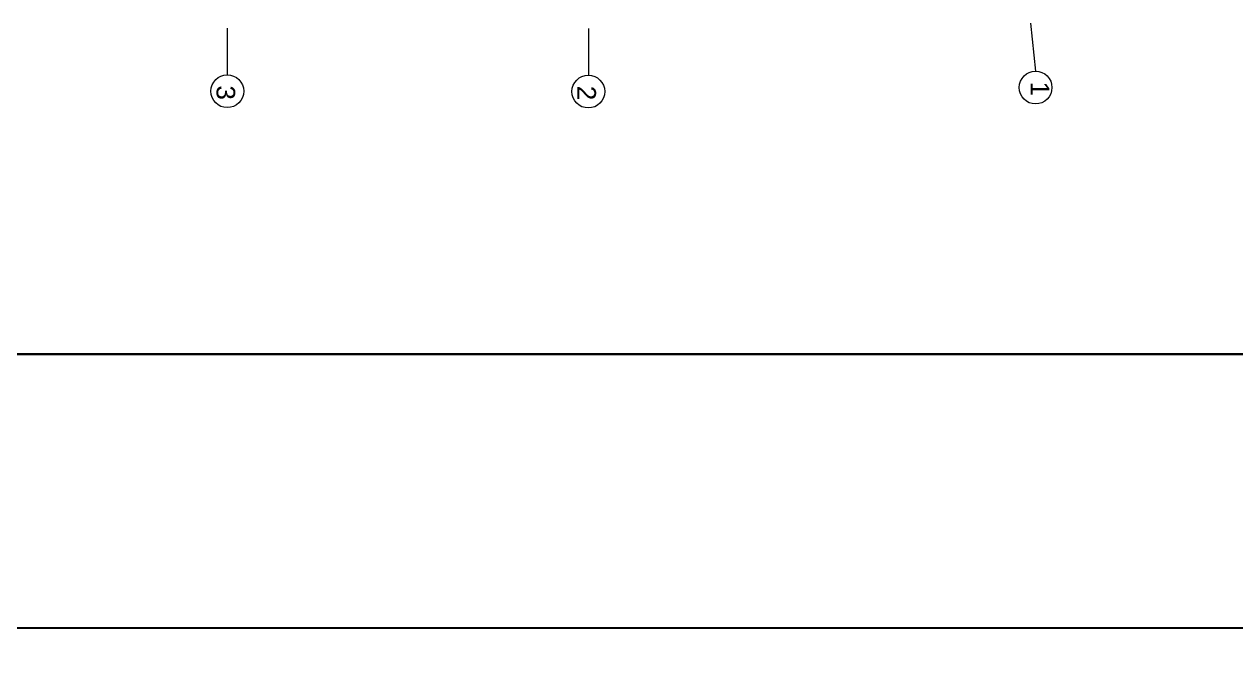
# Model space of a CAD drawing. Header units: inches. Extents: x -71 to 2682309, y -3332 to 801571.
# Drawn here: x 2680597 to 2681166, y 788905 to 789204 of the extents above; entities that cross this region are included whole.
import ezdxf

# ---------------------------------------------------------------- set-up
doc = ezdxf.new("R2010")
doc.units = ezdxf.units.IN
doc.header["$MEASUREMENT"] = 0
doc.header["$PDMODE"] = 99
doc.linetypes.add('ACAD_ISO04W100', pattern=[30, 24, -3, 0, -3])
doc.linetypes.add('ACAD_ISO10W100', pattern=[18, 12, -3, 0, -3])
for name, color, linetype, lineweight in [('BORDER', 5, 'Continuous', 60), ('CENTER  LINE RA', 10, 'ACAD_ISO04W100', 18), ('Hatch', 254, 'Continuous', 9), ('TEXT RA', 254, 'Continuous', 20), ('TEXTURE EA', 8, 'ACAD_ISO10W100', 9)]:
    doc.layers.add(name, color=color, linetype=linetype, lineweight=lineweight)
doc.layers.add('lettring', color=7, linetype='Continuous')
doc.styles.add('DIM 8', font='arial.ttf', dxfattribs={"height": 8})
doc.styles.get("Standard").update_dxf_attribs({"font": 'arial.ttf'})
doc.dimstyles.new('Copy of DIM 8', dxfattribs={"dimtxt": 8, "dimasz": 1, "dimexe": 6, "dimexo": 18, "dimgap": 1.6875, "dimtad": 1, "dimdec": 0, "dimzin": 3, "dimdsep": 46, "dimlunit": 4, "dimtxsty": 'DIM 8', "dimblk": 'dot 2', "dimcen": 0.09375, "dimse1": 1, "dimse2": 1, "dimclrd": 1, "dimclre": 1, "dimclrt": 256, "dimadec": 0, "dimazin": 0, "dimtfac": 0.75, "dimtdec": 0, "dimtix": 1, "dimtmove": 1, "dimatfit": 3, "dimldrblk": 'DOT', "dimfxl": 1, "dimtolj": 1, "dimtzin": 0, "dimlwd": 9, "dimlwe": 9, "dimarcsym": 0})

# ---------------------------------------------------------------- blocks, each defined once
blk = doc.blocks.new('dot1')
at = {"layer": 'Hatch'}
h = blk.add_hatch(color=256, dxfattribs=at)
edge = h.paths.add_edge_path()
edge.add_arc((0, 0), 1, 0, 360)
for p, q in [((3, 0), (-3, 0)), ((0, 3), (0, -3))]:
    blk.add_line(p, q, dxfattribs=at)
blk.add_circle((0, 0), 1, dxfattribs=at)
blk = doc.blocks.new('dot 2')
at = {"layer": 'Hatch', "xscale": 0.5, "yscale": 0.5, "zscale": 0.5}
blk.add_blockref('dot1', (0, 0), dxfattribs=at)
blk = doc.blocks.new('*D1478')
at = {"layer": 'Defpoints', "color": 0, "transparency": 16777216}
for p in [(2680699.75, 789624.34), (2680699.75, 23.33), (2680685.75, 0)]:
    blk.add_point(p, dxfattribs=at)
at = {"layer": 'lettring', "color": 1, "lineweight": 9, "transparency": 16777216}
for p, q in [((2680684.75, 23.33), (2680683.75, 23.33)), ((2680685.75, 23.33), (2680699.75, 23.33)), ((2680700.75, 23.33), (2680701.75, 23.33))]:
    blk.add_line(p, q, dxfattribs=at)
blk.add_blockref('dot 2', (2680685.75, 23.33), dxfattribs=at)
at = {"layer": 'lettring', "color": 1, "lineweight": 9, "transparency": 16777216, "rotation": 180}
blk.add_blockref('dot 2', (2680699.75, 23.33), dxfattribs=at)
at = {"layer": 'lettring', "transparency": 16777216, "insert": (2680692.75, 29.04), "char_height": 8, "attachment_point": 5, "style": 'DIM 8'}
blk.add_mtext('\\A1;1\'-2"', dxfattribs=at)
blk = doc.blocks.new('_Dot')
at = {"color": 0, "linetype": 'ByBlock', "lineweight": -2}
blk.add_line((-0.5, 0), (-1, 0), dxfattribs=at)
at = {"color": 0, "linetype": 'ByBlock', "const_width": 0.5}
blk.add_lwpolyline([(-0.25, 0, 1), (0.25, 0, 1)], format="xyb", close=True, dxfattribs=at)
blk = doc.blocks.new('*D1481')
at = {"layer": 'Defpoints', "color": 0, "transparency": 16777216}
for p in [(2681019.56, 789647.7), (2680869.24, 789624.39), (2681019.56, 0)]:
    blk.add_point(p, dxfattribs=at)
at = {"layer": 'lettring', "color": 1, "lineweight": 9, "transparency": 16777216}
blk.add_line((2680870.24, 789647.7), (2681018.56, 789647.7), dxfattribs=at)
at = {"layer": 'lettring', "color": 1, "lineweight": 9, "transparency": 16777216, "rotation": 180}
blk.add_blockref('dot 2', (2680869.24, 789647.7), dxfattribs=at)
at = {"layer": 'lettring', "color": 1, "lineweight": 9, "transparency": 16777216}
blk.add_blockref('dot 2', (2681019.56, 789647.7), dxfattribs=at)
at = {"layer": 'lettring', "transparency": 16777216, "insert": (2680944.4, 789653.48), "char_height": 8, "attachment_point": 5, "style": 'DIM 8'}
blk.add_mtext('\\A1;12\'-6"', dxfattribs=at)

msp = doc.modelspace()

# ---------------------------------------------------------------- linework, layer by layer
at = {"layer": 'BORDER', "lineweight": 30}
msp.add_lwpolyline([(2680143.38, 792026.38), (2680143.38, 790490.27), (2680143.38, 789049.76), (2681191.78, 789049.76), (2682234.04, 789049.76), (2682234.04, 790490.27), (2682234.04, 792026.38)], dxfattribs=at)
at = {"layer": 'CENTER  LINE RA', "linetype": 'ACAD_ISO10W100', "ltscale": 2}
for p, q in [((2680692.75, 789707.96), (2680692.75, 789180.73)), ((2680862.24, 789707.8), (2680862.24, 789180.56)), ((2681017.07, 789707.65), (2681072.19, 789182.45))]:
    msp.add_line(p, q, dxfattribs=at)
at = {"layer": 'Defpoints'}
msp.add_lwpolyline([(2680068.6, 788921.19), (2680068.6, 792089.19), (2682308.83, 792089.19), (2682308.83, 788921.19)], close=True, dxfattribs=at)
at = {"layer": 'TEXTURE EA', "linetype": 'ByBlock', "ltscale": 2}
for centre in [(2680692.75, 789173.04), (2680862.24, 789172.87), (2681072.19, 789174.76)]:
    msp.add_circle(centre, 7.69, dxfattribs=at)

# ---------------------------------------------------------------- texts
at = {"layer": 'TEXT RA', "char_height": 8.76, "attachment_point": 9, "rotation": 270}
for s, insert in [('3', (2680687.57, 789168.98)), ('2', (2680857.06, 789168.81)), ('1', (2681069.89, 789170.77))]:
    msp.add_mtext_dynamic_manual_height_columns(s, width=8.7644, gutter_width=43.82, heights=[0], dxfattribs=dict(at, insert=insert))

# ---------------------------------------------------------------- dimensions: what is measured, and where the dimension line sits
at = {"layer": 'lettring'}
for base, p1, p2, picture, middle in [((2681019.56, 789647.7), (2680869.24, 789624.39), (2681019.56, 0), '*D1481', (2680944.4, 789653.48)), ((2680699.75, 23.33), (2680685.75, 0), (2680699.75, 789624.34), '*D1478', (2680692.75, 29.04))]:
    dim = msp.add_linear_dim(base=base, p1=p1, p2=p2, dimstyle='Copy of DIM 8', dxfattribs=at)
    dim.commit()
    dim.dimension.update_dxf_attribs({"geometry": picture, "text_midpoint": middle})

doc.saveas('drawing.dxf')
